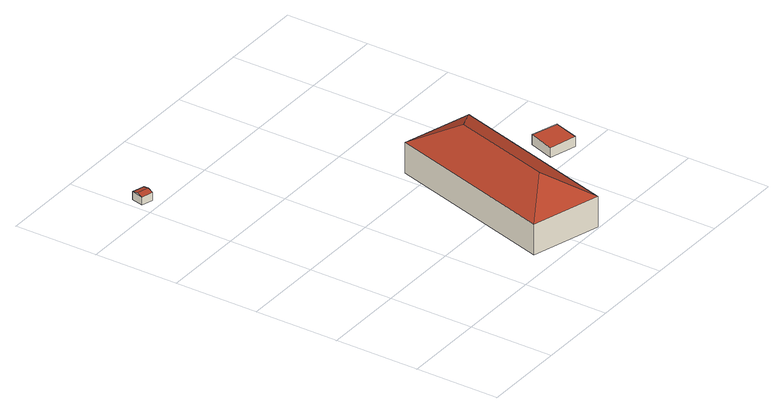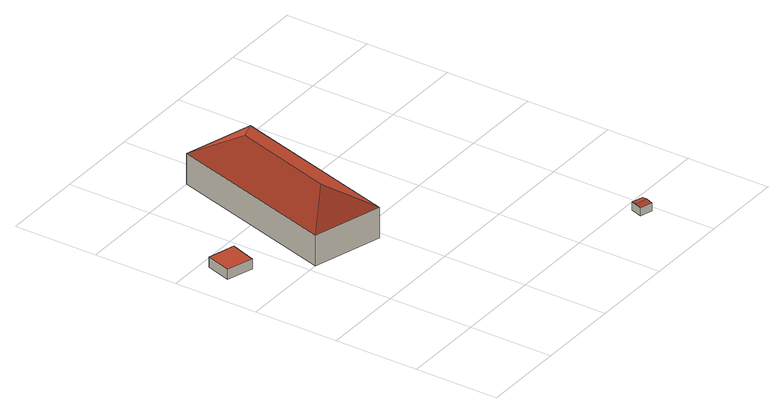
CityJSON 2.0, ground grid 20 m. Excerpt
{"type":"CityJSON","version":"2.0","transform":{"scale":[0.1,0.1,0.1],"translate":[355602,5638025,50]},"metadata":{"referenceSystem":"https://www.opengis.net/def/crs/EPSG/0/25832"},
"CityObjects":{
"building1":{"type":"Building","attributes":{"Geometrietyp2DReferenz":"3000","Gemeindeschluessel":"05315000","function":"31001_2000","roofType":"3100","measuredHeight":2.19,"storeysAboveGround":1},"address":[{"country":"Germany","locality":"Köln","thoroughfareNumber":"20","thoroughfareName":"Husarenstr."}],"geometry":[{"type":"Solid","lod":"2","boundaries":[[[[0,1,2,3]],[[4,5,1,0]],[[6,7,5,4]],[[3,2,7,6]],[[0,8,4]],[[6,9,3]],[[3,9,8,0]],[[4,8,9,6]],[[1,5,7,2]]]],"semantics":{"surfaces":[{"type":"WallSurface"},{"type":"RoofSurface"},{"type":"GroundSurface"}],"values":[[0,0,0,0,0,0,1,1,2]]}}]},
"building2":{"type":"Building","attributes":{"Geometrietyp2DReferenz":"3000","Gemeindeschluessel":"05315000","function":"31001_3021","roofType":"3200","measuredHeight":12.41,"storeysAboveGround":2},"address":[{"country":"Germany","locality":"Köln","thoroughfareNumber":"20","thoroughfareName":"Husarenstr."}],"geometry":[{"type":"Solid","lod":"2","boundaries":[[[[10,11,12,13]],[[14,15,11,10]],[[16,17,15,14]],[[13,12,17,16]],[[10,18,14]],[[16,19,13]],[[13,19,18,10]],[[14,18,19,16]],[[11,15,17,12]]]],"semantics":{"surfaces":[{"type":"WallSurface"},{"type":"RoofSurface"},{"type":"GroundSurface"}],"values":[[0,0,0,0,1,1,1,1,2]]}}]},
"building3":{"type":"Building","attributes":{"Geometrietyp2DReferenz":"3000","Gemeindeschluessel":"05315000","function":"51009_1610","roofType":"1000","measuredHeight":2.4},"geometry":[{"type":"Solid","lod":"2","boundaries":[[[[20,21,22,23]],[[24,25,21,20]],[[26,27,25,24]],[[23,22,27,26]],[[24,20,23,26]],[[21,25,27,22]]]],"semantics":{"surfaces":[{"type":"WallSurface"},{"type":"RoofSurface"},{"type":"GroundSurface"}],"values":[[0,0,0,0,1,2]]}}]}
},
"vertices":[
[47,848,27],[47,848,8],[18,857,8],[18,857,27],[38,820,27],[38,820,8],[10,828,27],[10,828,8],[43,834,30],[14,842,30],
[468,1,81],[468,1,7],[585,402,7],[585,402,81],[304,49,81],[304,49,7],[420,450,81],[420,450,7],[410,107,132],[479,344,132],
[727,278,28],[727,278,4],[664,298,4],[664,298,28],[708,219,28],[708,219,4],[643,237,28],[643,237,4]
]}
